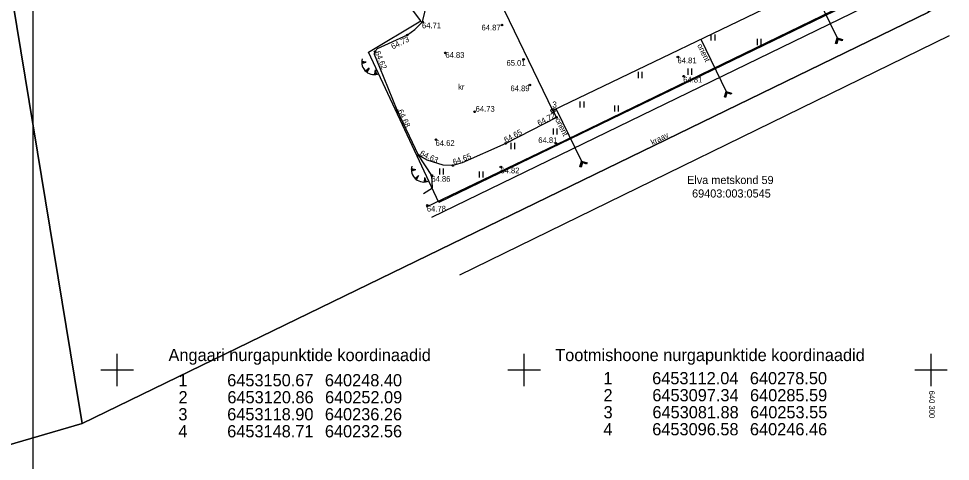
# Model space of a CAD drawing. Extents: x 639852 to 640696, y 6452653 to 6453218.
# Drawn here: x 640187.9 to 640302.4, y 6453038.8 to 6453093.2 of the extents above; entities that cross this region are included whole.
import ezdxf

# ---------------------------------------------------------------- set-up
doc = ezdxf.new("R2010")
doc.units = 0
for name, color, linetype in [('ABIJOONIS', 7, 'Continuous'), ('AED', 7, 'Continuous'), ('HALJASTUS', 7, 'Continuous'), ('HOONE', 7, 'Continuous'), ('KOORDPUNKT', 7, 'Continuous'), ('KORGUS-EH2000', 7, 'Continuous'), ('MOOTPIIR', 7, 'Continuous'), ('PIIR', 7, 'Continuous'), ('RELJEEF', 7, 'Continuous'), ('SKKAEV', 7, 'Continuous'), ('SKTRASS', 7, 'Continuous'), ('TEE', 7, 'Continuous'), ('VEEKOGU', 7, 'Continuous'), ('VORK', 7, 'Continuous'), ('VORMISTUS', 7, 'Continuous')]:
    doc.layers.add(name, color=color, linetype=linetype)

msp = doc.modelspace()

# ---------------------------------------------------------------- linework, layer by layer
at = {"layer": 'AED'}
msp.add_lwpolyline([(640275.32, 6453158.76), (640281.19, 6453142.19), (640283.99, 6453114.5), (640297.88, 6453114.61), (640299.18, 6453099.6), (640287.98, 6453094.16), (640253.88, 6453077.63), (640237.99, 6453069.99)], dxfattribs=at)
at = {"layer": 'HALJASTUS'}
for p, q in [((640272.96, 6453091.23), (640272.96, 6453090.47)), ((640273.42, 6453091.23), (640273.42, 6453090.47)), ((640278.65, 6453090.68), (640278.65, 6453089.92)), ((640279.1, 6453090.68), (640279.1, 6453089.92)), ((640264.01, 6453086.63), (640264.01, 6453085.87)), ((640264.47, 6453086.63), (640264.47, 6453085.87)), ((640270.12, 6453087.05), (640270.12, 6453086.29)), ((640270.57, 6453087.05), (640270.57, 6453086.29)), ((640256.87, 6453083), (640256.87, 6453082.24)), ((640257.33, 6453083), (640257.33, 6453082.24)), ((640261.11, 6453082.52), (640261.11, 6453081.75)), ((640261.56, 6453082.52), (640261.56, 6453081.75)), ((640253.56, 6453079.68), (640253.56, 6453078.92)), ((640254.02, 6453079.68), (640254.02, 6453078.92)), ((640248.36, 6453077.92), (640248.36, 6453077.15)), ((640248.82, 6453077.92), (640248.82, 6453077.15)), ((640239.61, 6453074.77), (640239.61, 6453074.01)), ((640240.06, 6453074.77), (640240.06, 6453074.01)), ((640244.48, 6453074.41), (640244.48, 6453073.65)), ((640244.93, 6453074.41), (640244.93, 6453073.65))]:
    msp.add_line(p, q, dxfattribs=at)
at = {"layer": 'HOONE'}
msp.add_lwpolyline([(640278.5, 6453112.04), (640285.59, 6453097.34), (640253.55, 6453081.88), (640246.46, 6453096.58)], close=True, dxfattribs=at)
at = {"layer": 'KOORDPUNKT'}
for radius in [0.25, 0.0221, 0.025, 0.0161, 0.0191, 0.0102, 0.0132, 0.00726, 0.0043]:
    msp.add_circle((640253.55, 6453081.88), radius, dxfattribs=at)
at = {"layer": 'KORGUS-EH2000'}
for centre in [(640237.52, 6453092.77), (640247.28, 6453092.39), (640235.67, 6453091.17), (640231.68, 6453089.12), (640240.33, 6453088.97), (640249.94, 6453088.17), (640268.9, 6453088.47), (640269.61, 6453086.1), (640250.7, 6453085.02), (640234.4, 6453081.92), (640243.94, 6453081.73), (640253.98, 6453081.03), (640239.19, 6453078.31), (640247.75, 6453077.84), (640253.91, 6453077.86), (640237.04, 6453076.37), (640241.24, 6453075.13), (640247.15, 6453074.95), (640238.67, 6453073.9), (640238.11, 6453070.24)]:
    msp.add_circle(centre, 0.1, dxfattribs=at)
at = {"layer": 'MOOTPIIR'}
msp.add_lwpolyline([(640223.64, 6453167.99), (640270.82, 6453173.21), (640281.36, 6453142.13), (640284.05, 6453114.58), (640298, 6453114.7), (640299.32, 6453099.54), (640239.54, 6453070.6), (640230.89, 6453089.07), (640237.31, 6453092.89), (640224.79, 6453109.54), (640224.86, 6453118.32), (640229.84, 6453124.65), (640228.13, 6453135.48), (640229.89, 6453141.84)], close=True, dxfattribs=at)
at = {"layer": 'PIIR'}
for points in [[(640095.63, 6453057.73), (640185.78, 6453040.52), (640195.72, 6453043.42), (640194.78, 6453049.12), (640177.01, 6453157), (640292.58, 6453171.35), (640372.66, 6453179.56), (640372.19, 6453186.41), (640358.86, 6453185.19), (640314.14, 6453179.9), (640253.05, 6453172.79), (640178.03, 6453162.91), (640171.25, 6453164.05), (640163.2, 6453169.33), (640154.81, 6453190.3), (640163.49, 6453191.23), (640134.76, 6453218.44), (640023.69, 6453157.16)], [(640620.66, 6453107.83), (640347.31, 6453068.17), (640337.51, 6453112.73), (640336.96, 6453115.23), (640325.29, 6453108.99), (640314.74, 6453103.01), (640299.67, 6453093.97), (640195.72, 6453043.42), (640185.78, 6453040.52), (640095.63, 6453057.73), (640080.61, 6453053.35), (640053.47, 6453040.39), (640033.5, 6453027.93), (639976.77, 6452980.89), (639964.38, 6452974.74), (639949.71, 6452971.9), (639936.75, 6452944.75), (639852.32, 6452767.94), (640069.5, 6452677.65), (640196.4, 6452708.84), (640332.48, 6452753.64), (640544.51, 6452653.4)]]:
    msp.add_lwpolyline(points, dxfattribs=at)
msp.add_lwpolyline([(640177.01, 6453157), (640194.78, 6453049.12), (640195.72, 6453043.42), (640299.67, 6453093.97), (640299.28, 6453098.21), (640292.58, 6453171.35)], close=True, dxfattribs=at)
at = {"layer": 'RELJEEF'}
for p, q in [((640230.62, 6453087.81), (640230.06, 6453087.92)), ((640230.06, 6453087.88), (640230.1, 6453087.91)), ((640230.06, 6453087.85), (640230.13, 6453087.9)), ((640230.06, 6453087.82), (640230.16, 6453087.9)), ((640230.06, 6453087.79), (640230.19, 6453087.89)), ((640230.06, 6453087.76), (640230.22, 6453087.89)), ((640230.06, 6453087.72), (640230.26, 6453087.88)), ((640230.62, 6453087.81), (640230.06, 6453087.7)), ((640230.08, 6453087.7), (640230.29, 6453087.87)), ((640230.13, 6453087.71), (640230.32, 6453087.87)), ((640230.18, 6453087.72), (640230.35, 6453087.86)), ((640230.23, 6453087.73), (640230.39, 6453087.85)), ((640230.29, 6453087.74), (640230.42, 6453087.85)), ((640230.34, 6453087.75), (640230.45, 6453087.84)), ((640230.39, 6453087.76), (640230.48, 6453087.84)), ((640230.45, 6453087.78), (640230.51, 6453087.83)), ((640230.5, 6453087.79), (640230.55, 6453087.82)), ((640230.95, 6453087.09), (640230.51, 6453086.74)), ((640230.55, 6453087.8), (640230.58, 6453087.82)), ((640230.95, 6453087.09), (640230.67, 6453086.6)), ((640230.53, 6453086.71), (640230.53, 6453086.76)), ((640230.56, 6453086.69), (640230.56, 6453086.78)), ((640230.58, 6453086.67), (640230.58, 6453086.8)), ((640230.6, 6453086.65), (640230.61, 6453086.82)), ((640230.63, 6453086.63), (640230.64, 6453086.84)), ((640230.65, 6453086.61), (640230.66, 6453086.86)), ((640230.68, 6453086.61), (640230.69, 6453086.88)), ((640230.7, 6453086.65), (640230.71, 6453086.9)), ((640230.73, 6453086.7), (640230.74, 6453086.92)), ((640230.76, 6453086.75), (640230.77, 6453086.94)), ((640230.78, 6453086.79), (640230.79, 6453086.96)), ((640230.81, 6453086.84), (640230.82, 6453086.98)), ((640230.84, 6453086.89), (640230.84, 6453087)), ((640230.86, 6453086.93), (640230.87, 6453087.02)), ((640230.89, 6453086.98), (640230.89, 6453087.04)), ((640230.92, 6453087.03), (640230.92, 6453087.06)), ((640231.69, 6453086.87), (640231.64, 6453086.3)), ((640231.8, 6453086.32), (640231.65, 6453086.46)), ((640231.77, 6453086.31), (640231.65, 6453086.43)), ((640231.74, 6453086.31), (640231.65, 6453086.4)), ((640231.71, 6453086.3), (640231.65, 6453086.36)), ((640231.68, 6453086.3), (640231.65, 6453086.33)), ((640231.82, 6453086.44), (640231.66, 6453086.59)), ((640231.84, 6453086.39), (640231.66, 6453086.56)), ((640231.85, 6453086.34), (640231.66, 6453086.53)), ((640231.83, 6453086.32), (640231.66, 6453086.5)), ((640231.76, 6453086.64), (640231.67, 6453086.72)), ((640231.77, 6453086.59), (640231.67, 6453086.69)), ((640231.79, 6453086.54), (640231.67, 6453086.66)), ((640231.81, 6453086.49), (640231.67, 6453086.63)), ((640231.71, 6453086.8), (640231.68, 6453086.82)), ((640231.72, 6453086.75), (640231.68, 6453086.79)), ((640231.74, 6453086.7), (640231.68, 6453086.76)), ((640231.69, 6453086.87), (640231.86, 6453086.33)), ((640236.72, 6453074.6), (640236.16, 6453074.71)), ((640236.16, 6453074.64), (640236.23, 6453074.7)), ((640236.16, 6453074.68), (640236.19, 6453074.7)), ((640236.16, 6453074.61), (640236.26, 6453074.69)), ((640236.16, 6453074.58), (640236.29, 6453074.69)), ((640236.16, 6453074.55), (640236.32, 6453074.68)), ((640236.16, 6453074.52), (640236.35, 6453074.67)), ((640236.72, 6453074.6), (640236.16, 6453074.49)), ((640236.17, 6453074.5), (640236.39, 6453074.67)), ((640236.23, 6453074.51), (640236.42, 6453074.66)), ((640236.28, 6453074.52), (640236.45, 6453074.65)), ((640236.33, 6453074.53), (640236.48, 6453074.65)), ((640236.38, 6453074.54), (640236.52, 6453074.64)), ((640236.44, 6453074.55), (640236.55, 6453074.64)), ((640236.49, 6453074.56), (640236.58, 6453074.63)), ((640236.54, 6453074.57), (640236.61, 6453074.62)), ((640236.6, 6453074.58), (640236.64, 6453074.62)), ((640236.65, 6453074.59), (640236.68, 6453074.61)), ((640237.05, 6453073.88), (640236.61, 6453073.53)), ((640236.63, 6453073.51), (640236.63, 6453073.55)), ((640236.65, 6453073.49), (640236.66, 6453073.57)), ((640236.68, 6453073.46), (640236.68, 6453073.59)), ((640236.7, 6453073.44), (640236.71, 6453073.61)), ((640236.73, 6453073.42), (640236.73, 6453073.63)), ((640236.75, 6453073.4), (640236.76, 6453073.65)), ((640237.05, 6453073.88), (640236.77, 6453073.39)), ((640236.78, 6453073.4), (640236.79, 6453073.67)), ((640236.8, 6453073.45), (640236.81, 6453073.69)), ((640236.83, 6453073.49), (640236.84, 6453073.71)), ((640236.86, 6453073.54), (640236.86, 6453073.73)), ((640236.88, 6453073.59), (640236.89, 6453073.75)), ((640236.91, 6453073.63), (640236.91, 6453073.77)), ((640236.94, 6453073.68), (640236.94, 6453073.79)), ((640236.96, 6453073.73), (640236.97, 6453073.82)), ((640236.99, 6453073.77), (640236.99, 6453073.84)), ((640237.02, 6453073.82), (640237.02, 6453073.86)), ((640237.78, 6453073.66), (640237.74, 6453073.09)), ((640237.9, 6453073.28), (640237.76, 6453073.42)), ((640237.92, 6453073.23), (640237.76, 6453073.39)), ((640237.94, 6453073.18), (640237.76, 6453073.35)), ((640237.84, 6453073.49), (640237.77, 6453073.55)), ((640237.85, 6453073.44), (640237.77, 6453073.52)), ((640237.87, 6453073.39), (640237.77, 6453073.49)), ((640237.89, 6453073.33), (640237.77, 6453073.45)), ((640237.78, 6453073.66), (640237.96, 6453073.12)), ((640237.8, 6453073.59), (640237.78, 6453073.62)), ((640237.82, 6453073.54), (640237.78, 6453073.58)), ((640237.81, 6453073.1), (640237.74, 6453073.16)), ((640237.77, 6453073.1), (640237.74, 6453073.12)), ((640237.93, 6453073.11), (640237.75, 6453073.29)), ((640237.9, 6453073.11), (640237.75, 6453073.26)), ((640237.87, 6453073.1), (640237.75, 6453073.22)), ((640237.84, 6453073.1), (640237.75, 6453073.19)), ((640237.95, 6453073.13), (640237.76, 6453073.32))]:
    msp.add_line(p, q, dxfattribs=at)
msp.add_lwpolyline([(640237.66, 6453071.7), (640238.74, 6453072.38), (640238.67, 6453073.9), (640237.05, 6453076.39), (640237.05, 6453076.39)], dxfattribs=at)
for centre in [(640231.57, 6453087.81), (640237.67, 6453074.61)]:
    msp.add_arc(centre, 1.51, 163.4234, 295.1745, dxfattribs=at)
at = {"layer": 'SKTRASS'}
for p, q in [((640285.36, 6453097.22), (640288.46, 6453090.81)), ((640271.71, 6453090.64), (640274.81, 6453084.22)), ((640288.51, 6453090.71), (640288.35, 6453090.18)), ((640289.04, 6453090.56), (640288.51, 6453090.71)), ((640274.86, 6453084.13), (640274.7, 6453083.6)), ((640275.39, 6453083.97), (640274.86, 6453084.13)), ((640253.96, 6453082.07), (640257.06, 6453075.66)), ((640257.11, 6453075.56), (640256.95, 6453075.03)), ((640257.64, 6453075.41), (640257.11, 6453075.56))]:
    msp.add_line(p, q, dxfattribs=at)
for points in [[(640289.13, 6453090.61), (640289.09, 6453090.46), (640288.56, 6453090.63), (640288.41, 6453090.09), (640288.26, 6453090.13), (640288.46, 6453090.81)], [(640288.46, 6453090.81), (640289.13, 6453090.61), (640289.09, 6453090.46), (640288.56, 6453090.63), (640288.41, 6453090.09), (640288.26, 6453090.13)], [(640289.1, 6453090.59), (640289.07, 6453090.5), (640288.54, 6453090.65), (640288.39, 6453090.12), (640288.29, 6453090.15), (640288.48, 6453090.77)], [(640289.07, 6453090.58), (640289.06, 6453090.52), (640288.52, 6453090.69), (640288.37, 6453090.15), (640288.32, 6453090.16), (640288.49, 6453090.75)], [(640275.49, 6453084.02), (640275.44, 6453083.88), (640274.91, 6453084.04), (640274.76, 6453083.5), (640274.61, 6453083.55), (640274.81, 6453084.22)], [(640274.81, 6453084.22), (640275.49, 6453084.02), (640275.44, 6453083.88), (640274.91, 6453084.04), (640274.76, 6453083.5), (640274.61, 6453083.55)], [(640275.45, 6453084.01), (640275.42, 6453083.91), (640274.89, 6453084.07), (640274.74, 6453083.54), (640274.64, 6453083.57), (640274.83, 6453084.19)], [(640275.42, 6453083.99), (640275.41, 6453083.94), (640274.87, 6453084.1), (640274.72, 6453083.56), (640274.67, 6453083.58), (640274.84, 6453084.16)], [(640257.74, 6453075.46), (640257.69, 6453075.31), (640257.16, 6453075.48), (640257.01, 6453074.94), (640256.86, 6453074.98), (640257.06, 6453075.66)], [(640257.06, 6453075.66), (640257.74, 6453075.46), (640257.69, 6453075.31), (640257.16, 6453075.48), (640257.01, 6453074.94), (640256.86, 6453074.98)], [(640257.7, 6453075.44), (640257.67, 6453075.35), (640257.14, 6453075.5), (640256.99, 6453074.97), (640256.89, 6453075), (640257.08, 6453075.63)], [(640257.67, 6453075.43), (640257.66, 6453075.37), (640257.12, 6453075.54), (640256.97, 6453075), (640256.92, 6453075.02), (640257.09, 6453075.6)]]:
    msp.add_lwpolyline(points, close=True, dxfattribs=at)
at = {"layer": 'TEE'}
msp.add_lwpolyline([(640253.55, 6453081.88), (640253.98, 6453081.03), (640247.75, 6453077.84), (640242.38, 6453075.46), (640241.24, 6453075.13), (640240.06, 6453075.15), (640238.1, 6453075.77), (640237.05, 6453076.39), (640234.4, 6453081.94), (640232.27, 6453087.17), (640231.64, 6453088.75), (640231.68, 6453089.12), (640232, 6453089.49), (640235.69, 6453091.2), (640236.6, 6453091.83), (640237.52, 6453092.77), (640238.08, 6453095.15)], dxfattribs=at)
at = {"layer": 'VEEKOGU'}
for points in [[(640299.74, 6453098.46), (640298.82, 6453098.01), (640238.61, 6453068.73)], [(640302.22, 6453091.07), (640242.07, 6453061.65)]]:
    msp.add_lwpolyline(points, dxfattribs=at)
at = {"layer": 'VORK'}
for p, q in [((640200, 6453048), (640200, 6453052)), ((640250, 6453048), (640250, 6453052)), ((640300, 6453048), (640300, 6453052)), ((640198, 6453050), (640202, 6453050)), ((640248, 6453050), (640252, 6453050)), ((640298, 6453050), (640302, 6453050))]:
    msp.add_line(p, q, dxfattribs=at)
at = {"layer": 'VORMISTUS'}
msp.add_lwpolyline([(640332.44, 6453004.05), (640189.7, 6453004.05), (640189.7, 6453210.42), (640332.44, 6453210.42)], close=True, dxfattribs=at)

# ---------------------------------------------------------------- texts
at = {"layer": 'ABIJOONIS'}
for s, p in [('Angaari nurgapunktide koordinaadid', (640206.32, 6453051.09)), ('Tootmishoone nurgapunktide koordinaadid', (640253.83, 6453051.09)), ('1', (640207.53, 6453047.99)), ('6453150.67', (640213.53, 6453047.99)), ('640248.40', (640225.53, 6453047.99)), ('1', (640259.74, 6453048.24)), ('6453112.04', (640265.74, 6453048.24)), ('640278.50', (640277.74, 6453048.24)), ('2', (640207.55, 6453045.9)), ('6453120.86', (640213.55, 6453045.9)), ('640252.09', (640225.55, 6453045.9)), ('2', (640259.76, 6453046.15)), ('6453097.34', (640265.76, 6453046.15)), ('640285.59', (640277.76, 6453046.15)), ('3', (640207.53, 6453043.81)), ('6453118.90', (640213.53, 6453043.81)), ('640236.26', (640225.53, 6453043.81)), ('3', (640259.77, 6453044.06)), ('6453081.88', (640265.77, 6453044.06)), ('640253.55', (640277.77, 6453044.06)), ('4', (640207.53, 6453041.72)), ('6453148.71', (640213.53, 6453041.72)), ('640232.56', (640225.53, 6453041.72)), ('4', (640259.75, 6453041.97)), ('6453096.58', (640265.75, 6453041.97)), ('640246.46', (640277.75, 6453041.97))]:
    msp.add_text(s, height=1.5, dxfattribs=at).set_placement(p)
at = {"layer": 'KOORDPUNKT'}
msp.add_text('3', height=0.75, dxfattribs=at).set_placement((640253.47, 6453082.24))
at = {"layer": 'KORGUS-EH2000'}
for s, p in [('64.71', (640237.46, 6453091.99)), ('64.87', (640244.78, 6453091.73)), ('64.83', (640240.33, 6453088.36)), ('64.81', (640268.85, 6453087.69)), ('65.01', (640247.84, 6453087.39)), ('64.81', (640269.55, 6453085.33)), ('64.89', (640248.33, 6453084.26)), ('64.73', (640244.05, 6453081.74)), ('64.62', (640239.13, 6453077.54)), ('64.81', (640251.75, 6453077.89)), ('64.82', (640247.09, 6453074.17)), ('64.86', (640238.61, 6453073.13)), ('64.78', (640238.06, 6453069.47))]:
    msp.add_text(s, height=0.7, dxfattribs=at).set_placement(p)
for s, rotation, p in [('64.73', 25.8643, (640233.87, 6453089.39)), ('64.62', 292.1392, (640231.66, 6453089.03)), ('64.68', 295.241, (640234.45, 6453081.83)), ('64.72', 27.2788, (640251.85, 6453079.98)), ('64.65', 27.9641, (640247.76, 6453077.9)), ('64.63', 334.8063, (640237.14, 6453076.4)), ('64.65', 20.1809, (640241.38, 6453075.19))]:
    msp.add_text(s, height=0.7, rotation=rotation, dxfattribs=at).set_placement(p)
at = {"layer": 'PIIR'}
for s, p in [('Elva metskond 59', (640270.03, 6453072.85)), ('69403:003:0545', (640270.64, 6453071.19))]:
    msp.add_text(s, height=1, dxfattribs=at).set_placement(p)
at = {"layer": 'SKKAEV'}
for p in [(640271.25, 6453089.89), (640253.81, 6453080.76)]:
    msp.add_text('orient', height=0.7, rotation=295.9938, dxfattribs=at).set_placement(p)
at = {"layer": 'TEE'}
msp.add_text('kr', height=0.7, dxfattribs=at).set_placement((640241.9, 6453084.45))
at = {"layer": 'VEEKOGU'}
msp.add_text('kraav', height=0.7, rotation=26.7573, dxfattribs=at).set_placement((640265.78, 6453077.61))
at = {"layer": 'VORK'}
msp.add_text('640 300', height=0.7, rotation=270, dxfattribs=at).set_placement((640299.76, 6453047.46))

doc.saveas('drawing.dxf')
